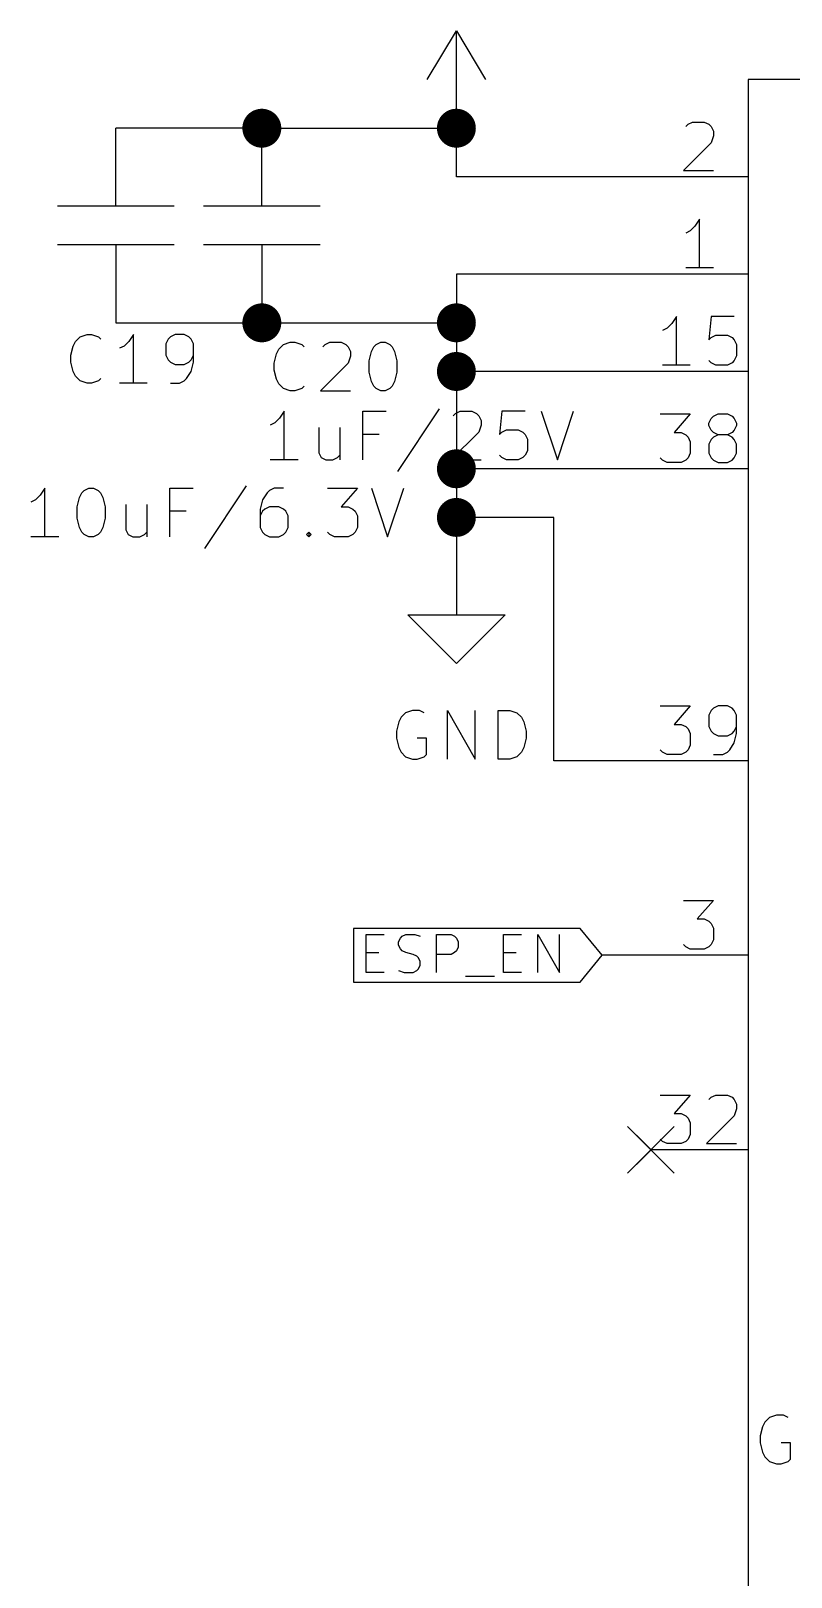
# Model space of a CAD drawing. Extents: x 0.4 to 16.1, y -11.3 to -0.4.
# Drawn here: x 3.513 to 4.294, y -8.739 to -7.15 of the extents above; entities that cross this region are included whole.
import ezdxf

# ---------------------------------------------------------------- set-up
doc = ezdxf.new("R2010")
doc.units = 0
doc.header["$MEASUREMENT"] = 0
for name, color, linetype in [('BLUE2', 5, 'CONTINUOUS'), ('CYAN2', 4, 'CONTINUOUS'), ('GREEN2', 3, 'CONTINUOUS'), ('LYELLOW', 51, 'CONTINUOUS'), ('RED2', 1, 'CONTINUOUS')]:
    doc.layers.add(name, color=color, linetype=linetype)

msp = doc.modelspace()

# ---------------------------------------------------------------- linework, layer by layer
at = {"layer": 'BLUE2', "linetype": 'CONTINUOUS'}
for p, q in [((4.126, -8.276), (4.174, -8.324)), ((4.174, -8.276), (4.126, -8.324))]:
    msp.add_line(p, q, dxfattribs=at)
at = {"layer": 'CYAN2', "linetype": 'CONTINUOUS'}
for p, q in [((3.55841, -7.46907), (3.56317, -7.46431)), ((3.56317, -7.46431), (3.57031, -7.46193)), ((3.57031, -7.46193), (3.57507, -7.46193)), ((3.57507, -7.46193), (3.58222, -7.46431)), ((3.58222, -7.46431), (3.5846, -7.46669)), ((3.61793, -7.46193), (3.61317, -7.46907)), ((3.61793, -7.51193), (3.61793, -7.46193)), ((3.65365, -7.46669), (3.65127, -7.47145)), ((3.65603, -7.46431), (3.65365, -7.46669)), ((3.66079, -7.46193), (3.65603, -7.46431)), ((3.67031, -7.46193), (3.66079, -7.46193)), ((3.67507, -7.46431), (3.67031, -7.46193)), ((3.67746, -7.46669), (3.67507, -7.46431)), ((3.67984, -7.47145), (3.67746, -7.46669)), ((3.55365, -7.48336), (3.55603, -7.47383)), ((3.55365, -7.4905), (3.55365, -7.48336)), ((3.55603, -7.47383), (3.55841, -7.46907)), ((3.60841, -7.47383), (3.60365, -7.47621)), ((3.61317, -7.46907), (3.60841, -7.47383)), ((3.65127, -7.47145), (3.65127, -7.48336)), ((3.65127, -7.48336), (3.65365, -7.48812)), ((3.67746, -7.48812), (3.67984, -7.48336)), ((3.67984, -7.4905), (3.67984, -7.47145)), ((3.76265, -7.49136), (3.76503, -7.48183)), ((3.76503, -7.48183), (3.76741, -7.47707)), ((3.76741, -7.47707), (3.77217, -7.47231)), ((3.77217, -7.47231), (3.77931, -7.46993)), ((3.77931, -7.46993), (3.78407, -7.46993)), ((3.78407, -7.46993), (3.79122, -7.47231)), ((3.79122, -7.47231), (3.7936, -7.47469)), ((3.81265, -7.47469), (3.81503, -7.47231)), ((3.81503, -7.47231), (3.81979, -7.46993)), ((3.81979, -7.46993), (3.83169, -7.46993)), ((3.83169, -7.46993), (3.83646, -7.47231)), ((3.83646, -7.47231), (3.83884, -7.47469)), ((3.83884, -7.47469), (3.84122, -7.47945)), ((3.84122, -7.48421), (3.83884, -7.49136)), ((3.84122, -7.47945), (3.84122, -7.48421)), ((3.86027, -7.48898), (3.86265, -7.47945)), ((3.86265, -7.47945), (3.86503, -7.47469)), ((3.86503, -7.47469), (3.86741, -7.47231)), ((3.86741, -7.47231), (3.87217, -7.46993)), ((3.87217, -7.46993), (3.87693, -7.46993)), ((3.87693, -7.46993), (3.88169, -7.47231)), ((3.88169, -7.47231), (3.88407, -7.47469)), ((3.88407, -7.47469), (3.88646, -7.47945)), ((3.88646, -7.47945), (3.88884, -7.48898)), ((3.55603, -7.50002), (3.55365, -7.4905)), ((3.55841, -7.50478), (3.55603, -7.50002)), ((3.65365, -7.48812), (3.65603, -7.4905)), ((3.65603, -7.4905), (3.66079, -7.49288)), ((3.66079, -7.49288), (3.67031, -7.49288)), ((3.67031, -7.49288), (3.67507, -7.4905)), ((3.67269, -7.50717), (3.67746, -7.50002)), ((3.67507, -7.4905), (3.67746, -7.48812)), ((3.67746, -7.50002), (3.67984, -7.4905)), ((3.76265, -7.4985), (3.76265, -7.49136)), ((3.76503, -7.50802), (3.76265, -7.4985)), ((3.83884, -7.49136), (3.81027, -7.51993)), ((3.86027, -7.50088), (3.86027, -7.48898)), ((3.88884, -7.48898), (3.88884, -7.50088)), ((3.56317, -7.50955), (3.55841, -7.50478)), ((3.57031, -7.51193), (3.56317, -7.50955)), ((3.57507, -7.51193), (3.57031, -7.51193)), ((3.58222, -7.50955), (3.57507, -7.51193)), ((3.5846, -7.50717), (3.58222, -7.50955)), ((3.63222, -7.51193), (3.60365, -7.51193)), ((3.65603, -7.51193), (3.66555, -7.51193)), ((3.66555, -7.51193), (3.67031, -7.50955)), ((3.67031, -7.50955), (3.67269, -7.50717)), ((3.76741, -7.51278), (3.76503, -7.50802)), ((3.77217, -7.51755), (3.76741, -7.51278)), ((3.7936, -7.51517), (3.79122, -7.51755)), ((3.86265, -7.51041), (3.86027, -7.50088)), ((3.86503, -7.51517), (3.86265, -7.51041)), ((3.86741, -7.51755), (3.86503, -7.51517)), ((3.88407, -7.51517), (3.88169, -7.51755)), ((3.88646, -7.51041), (3.88407, -7.51517)), ((3.88884, -7.50088), (3.88646, -7.51041)), ((3.77931, -7.51993), (3.77217, -7.51755)), ((3.78407, -7.51993), (3.77931, -7.51993)), ((3.79122, -7.51755), (3.78407, -7.51993)), ((3.81027, -7.51993), (3.84122, -7.51993)), ((3.87217, -7.51993), (3.86741, -7.51755)), ((3.87693, -7.51993), (3.87217, -7.51993)), ((3.88169, -7.51755), (3.87693, -7.51993)), ((3.77293, -7.54093), (3.76817, -7.54807)), ((3.77293, -7.59093), (3.77293, -7.54093)), ((3.85389, -7.59093), (3.85389, -7.54093)), ((3.85389, -7.54093), (3.87769, -7.54093)), ((3.93246, -7.53855), (3.8896, -7.60283)), ((3.94674, -7.54569), (3.94912, -7.54331)), ((3.94912, -7.54331), (3.95389, -7.54093)), ((3.95389, -7.54093), (3.96579, -7.54093)), ((3.96579, -7.54093), (3.97055, -7.54331)), ((3.97055, -7.54331), (3.97293, -7.54569)), ((3.97293, -7.54569), (3.97531, -7.55045)), ((3.99674, -7.54093), (3.99436, -7.56474)), ((4.02055, -7.54093), (3.99674, -7.54093)), ((4.03722, -7.54093), (4.05389, -7.59093)), ((4.05389, -7.59093), (4.07055, -7.54093)), ((3.76341, -7.55283), (3.75865, -7.55521)), ((3.76817, -7.54807), (3.76341, -7.55283)), ((3.80865, -7.55759), (3.80865, -7.58378)), ((3.83007, -7.55759), (3.83007, -7.59093)), ((3.97293, -7.56236), (3.94436, -7.59093)), ((3.97531, -7.55521), (3.97293, -7.56236)), ((3.97531, -7.55045), (3.97531, -7.55521)), ((3.99436, -7.56474), (3.99674, -7.56236)), ((3.99674, -7.56236), (4.0015, -7.55998)), ((4.0015, -7.55998), (4.01341, -7.55998)), ((4.01341, -7.55998), (4.01817, -7.56236)), ((4.01817, -7.56236), (4.02055, -7.56474)), ((3.87055, -7.56474), (3.85389, -7.56474)), ((4.02055, -7.56474), (4.02293, -7.5695)), ((4.02293, -7.5695), (4.02293, -7.58141)), ((3.78722, -7.59093), (3.75865, -7.59093)), ((3.80865, -7.58378), (3.81103, -7.58855)), ((3.81103, -7.58855), (3.81579, -7.59093)), ((3.81579, -7.59093), (3.82293, -7.59093)), ((3.82293, -7.59093), (3.82769, -7.58855)), ((3.82769, -7.58855), (3.83007, -7.58617)), ((3.94436, -7.59093), (3.97531, -7.59093)), ((3.99674, -7.58855), (3.99436, -7.58617)), ((4.0015, -7.59093), (3.99674, -7.58855)), ((4.01341, -7.59093), (4.0015, -7.59093)), ((4.01817, -7.58855), (4.01341, -7.59093)), ((4.02055, -7.58617), (4.01817, -7.58855)), ((4.02293, -7.58141), (4.02055, -7.58617)), ((3.52217, -7.62707), (3.51741, -7.63183)), ((3.52693, -7.61993), (3.52217, -7.62707)), ((3.52693, -7.66993), (3.52693, -7.61993)), ((3.56265, -7.62945), (3.56503, -7.62469)), ((3.56503, -7.62469), (3.56741, -7.62231)), ((3.56741, -7.62231), (3.57217, -7.61993)), ((3.57217, -7.61993), (3.57693, -7.61993)), ((3.57693, -7.61993), (3.58169, -7.62231)), ((3.58169, -7.62231), (3.58407, -7.62469)), ((3.58407, -7.62469), (3.58646, -7.62945)), ((3.6555, -7.66993), (3.6555, -7.61993)), ((3.6555, -7.61993), (3.67931, -7.61993)), ((3.73407, -7.61755), (3.69122, -7.68183)), ((3.7555, -7.62469), (3.75074, -7.63183)), ((3.75788, -7.62231), (3.7555, -7.62469)), ((3.76265, -7.61993), (3.75788, -7.62231)), ((3.77217, -7.61993), (3.76265, -7.61993)), ((3.81741, -7.61993), (3.84836, -7.61993)), ((3.84836, -7.61993), (3.83169, -7.63898)), ((3.86265, -7.61993), (3.87931, -7.66993)), ((3.87931, -7.66993), (3.89598, -7.61993)), ((3.51741, -7.63183), (3.51265, -7.63421)), ((3.56026, -7.63898), (3.56265, -7.62945)), ((3.56026, -7.65088), (3.56026, -7.63898)), ((3.58646, -7.62945), (3.58883, -7.63898)), ((3.58883, -7.63898), (3.58883, -7.65088)), ((3.61026, -7.63659), (3.61026, -7.66278)), ((3.63169, -7.63659), (3.63169, -7.66993)), ((3.75074, -7.63183), (3.74836, -7.64136)), ((3.74836, -7.64136), (3.74836, -7.66041)), ((3.75312, -7.64136), (3.75074, -7.64374)), ((3.75788, -7.63898), (3.75312, -7.64136)), ((3.76741, -7.63898), (3.75788, -7.63898)), ((3.77217, -7.64136), (3.76741, -7.63898)), ((3.77455, -7.64374), (3.77217, -7.64136)), ((3.83169, -7.63898), (3.83883, -7.63898)), ((3.83883, -7.63898), (3.8436, -7.64136)), ((3.8436, -7.64136), (3.84598, -7.64374)), ((3.56265, -7.66041), (3.56026, -7.65088)), ((3.58883, -7.65088), (3.58646, -7.66041)), ((3.67217, -7.64374), (3.6555, -7.64374)), ((3.75074, -7.64374), (3.74836, -7.6485)), ((3.77693, -7.6485), (3.77455, -7.64374)), ((3.77693, -7.66041), (3.77693, -7.6485)), ((3.84598, -7.64374), (3.84836, -7.6485)), ((3.84836, -7.6485), (3.84836, -7.66041)), ((3.54122, -7.66993), (3.51265, -7.66993)), ((3.56503, -7.66517), (3.56265, -7.66041)), ((3.56741, -7.66755), (3.56503, -7.66517)), ((3.57217, -7.66993), (3.56741, -7.66755)), ((3.57693, -7.66993), (3.57217, -7.66993)), ((3.58169, -7.66755), (3.57693, -7.66993)), ((3.58407, -7.66517), (3.58169, -7.66755)), ((3.58646, -7.66041), (3.58407, -7.66517)), ((3.61026, -7.66278), (3.61265, -7.66755)), ((3.61265, -7.66755), (3.61741, -7.66993)), ((3.61741, -7.66993), (3.62455, -7.66993)), ((3.62455, -7.66993), (3.62931, -7.66755)), ((3.62931, -7.66755), (3.63169, -7.66517)), ((3.74836, -7.66041), (3.75074, -7.66517)), ((3.75074, -7.66517), (3.75312, -7.66755)), ((3.75312, -7.66755), (3.75788, -7.66993)), ((3.75788, -7.66993), (3.76741, -7.66993)), ((3.76741, -7.66993), (3.77217, -7.66755)), ((3.77217, -7.66755), (3.77455, -7.66517)), ((3.77455, -7.66517), (3.77693, -7.66041)), ((3.79598, -7.66755), (3.79836, -7.66517)), ((3.79836, -7.66993), (3.79598, -7.66755)), ((3.79836, -7.66517), (3.80074, -7.66755)), ((3.79836, -7.66517), (3.79836, -7.66993)), ((3.80074, -7.66755), (3.79836, -7.66993)), ((3.81979, -7.66755), (3.81741, -7.66517)), ((3.82455, -7.66993), (3.81979, -7.66755)), ((3.83883, -7.66993), (3.82455, -7.66993)), ((3.8436, -7.66755), (3.83883, -7.66993)), ((3.84598, -7.66517), (3.8436, -7.66755)), ((3.84836, -7.66041), (3.84598, -7.66517)), ((3.905, -7.8483), (3.89785, -7.85069)), ((3.91214, -7.8483), (3.905, -7.8483)), ((3.9169, -7.85069), (3.91214, -7.8483)), ((3.94071, -7.8983), (3.94071, -7.8483)), ((3.94071, -7.8483), (3.96928, -7.8983)), ((3.96928, -7.8983), (3.96928, -7.8483)), ((3.99309, -7.8983), (3.99309, -7.8483)), ((3.99309, -7.8483), (4.005, -7.8483)), ((4.005, -7.8483), (4.01214, -7.85069)), ((3.89071, -7.86021), (3.88833, -7.86973)), ((3.89309, -7.85544), (3.89071, -7.86021)), ((3.89785, -7.85069), (3.89309, -7.85544)), ((4.01214, -7.85069), (4.0169, -7.85544)), ((4.0169, -7.85544), (4.01928, -7.86021)), ((4.01928, -7.86021), (4.02167, -7.86973)), ((3.88833, -7.86973), (3.88833, -7.87687)), ((3.88833, -7.87687), (3.89071, -7.8864)), ((3.91928, -7.87687), (3.90976, -7.87687)), ((3.91928, -7.89354), (3.91928, -7.87687)), ((4.02167, -7.87687), (4.01928, -7.8864)), ((4.02167, -7.86973), (4.02167, -7.87687)), ((3.89071, -7.8864), (3.89309, -7.89116)), ((3.89309, -7.89116), (3.89785, -7.89592)), ((3.89785, -7.89592), (3.905, -7.8983)), ((3.90976, -7.8983), (3.9169, -7.89592)), ((3.9169, -7.89592), (3.91928, -7.89354)), ((4.01214, -7.89592), (4.005, -7.8983)), ((4.0169, -7.89116), (4.01214, -7.89592)), ((4.01928, -7.8864), (4.0169, -7.89116)), ((3.905, -7.8983), (3.90976, -7.8983)), ((4.005, -7.8983), (3.99309, -7.8983)), ((4.26714, -8.57976), (4.26476, -8.58452)), ((4.2719, -8.575), (4.26714, -8.57976)), ((4.27904, -8.57262), (4.2719, -8.575)), ((4.28619, -8.57262), (4.27904, -8.57262)), ((4.29095, -8.575), (4.28619, -8.57262)), ((4.26476, -8.58452), (4.26238, -8.59405)), ((4.26238, -8.59405), (4.26238, -8.60119)), ((4.26238, -8.60119), (4.26476, -8.61071)), ((4.26476, -8.61071), (4.26714, -8.61547)), ((4.29333, -8.60119), (4.28381, -8.60119)), ((4.29333, -8.61785), (4.29333, -8.60119)), ((4.26714, -8.61547), (4.2719, -8.62024)), ((4.2719, -8.62024), (4.27904, -8.62262)), ((4.27904, -8.62262), (4.28381, -8.62262)), ((4.28381, -8.62262), (4.29095, -8.62024)), ((4.29095, -8.62024), (4.29333, -8.61785))]:
    msp.add_line(p, q, dxfattribs=at)
at = {"layer": 'GREEN2', "linetype": 'CONTINUOUS'}
for p, q in [((3.75, -7.25), (3.6, -7.25)), ((3.75, -7.25), (3.95, -7.25)), ((3.95, -7.3), (3.95, -7.25)), ((4.15, -7.3), (3.95, -7.3)), ((4.15, -7.4), (3.95, -7.4)), ((3.95, -7.4), (3.95, -7.45)), ((3.6, -7.45), (3.75, -7.45)), ((3.75, -7.45), (3.95, -7.45)), ((3.95, -7.45), (3.95, -7.5)), ((3.95, -7.5), (3.95, -7.6)), ((4.15, -7.5), (3.95, -7.5)), ((3.95, -7.6), (3.95, -7.65)), ((4.15, -7.6), (3.95, -7.6)), ((3.95, -7.65), (3.95, -7.7)), ((4.05, -7.65), (3.95, -7.65)), ((4.05, -7.9), (4.05, -7.65)), ((4.15, -7.9), (4.05, -7.9)), ((4.15, -8.1), (4.1, -8.1))]:
    msp.add_line(p, q, dxfattribs=at)
at = {"layer": 'GREEN2', "const_width": 0.02}
for points in [[(3.74, -7.25, 1), (3.76, -7.25, 1)], [(3.94, -7.25, 1), (3.96, -7.25, 1)], [(3.74, -7.45, 1), (3.76, -7.45, 1)], [(3.94, -7.45, 1), (3.96, -7.45, 1)], [(3.94, -7.5, 1), (3.96, -7.5, 1)], [(3.94, -7.6, 1), (3.96, -7.6, 1)], [(3.94, -7.65, 1), (3.96, -7.65, 1)]]:
    msp.add_lwpolyline(points, format="xyb", close=True, dxfattribs=at)
at = {"layer": 'LYELLOW', "linetype": 'CONTINUOUS'}
for p, q in [((4.25, -7.2), (4.25, -10.5)), ((7.75, -7.2), (4.25, -7.2))]:
    msp.add_line(p, q, dxfattribs=at)
at = {"layer": 'RED2', "linetype": 'CONTINUOUS'}
for p, q in [((3.92, -7.2), (3.95, -7.15)), ((3.95, -7.25), (3.95, -7.15)), ((3.95, -7.15), (3.98, -7.2)), ((4.25, -7.2), (4.25, -10.5)), ((7.75, -7.2), (4.25, -7.2)), ((4.25, -7.2), (4.25, -10.5)), ((7.75, -7.2), (4.25, -7.2)), ((4.18571, -7.24837), (4.18809, -7.246)), ((4.18809, -7.246), (4.19285, -7.24361)), ((4.19285, -7.24361), (4.20476, -7.24361)), ((4.20476, -7.24361), (4.20952, -7.246)), ((4.20952, -7.246), (4.2119, -7.24837)), ((3.6, -7.33), (3.6, -7.25)), ((3.75, -7.33), (3.75, -7.25)), ((4.2119, -7.24837), (4.21428, -7.25314)), ((4.21428, -7.2579), (4.2119, -7.26504)), ((4.21428, -7.25314), (4.21428, -7.2579)), ((4.2119, -7.26504), (4.18333, -7.29361)), ((4.18333, -7.29361), (4.21428, -7.29361)), ((4.25, -7.3), (4.15, -7.3)), ((3.66, -7.33), (3.54, -7.33)), ((3.81, -7.33), (3.69, -7.33)), ((4.19047, -7.35552), (4.18571, -7.3579)), ((4.19524, -7.35076), (4.19047, -7.35552)), ((4.2, -7.34361), (4.19524, -7.35076)), ((4.2, -7.39361), (4.2, -7.34361)), ((3.66, -7.37), (3.54, -7.37)), ((3.6, -7.37), (3.6, -7.45)), ((3.81, -7.37), (3.69, -7.37)), ((3.75, -7.37), (3.75, -7.45)), ((4.25, -7.4), (4.15, -7.4)), ((4.21428, -7.39361), (4.18571, -7.39361)), ((4.17143, -7.45076), (4.16667, -7.45552)), ((4.17619, -7.44361), (4.17143, -7.45076)), ((4.17619, -7.49361), (4.17619, -7.44361)), ((4.2119, -7.44361), (4.20952, -7.46742)), ((4.23571, -7.44361), (4.2119, -7.44361)), ((4.16667, -7.45552), (4.1619, -7.4579)), ((4.20952, -7.46742), (4.2119, -7.46504)), ((4.2119, -7.46504), (4.21667, -7.46266)), ((4.21667, -7.46266), (4.22857, -7.46266)), ((4.22857, -7.46266), (4.23333, -7.46504)), ((4.23333, -7.46504), (4.23571, -7.46742)), ((4.23571, -7.46742), (4.23809, -7.47219)), ((4.23809, -7.48409), (4.23571, -7.48885)), ((4.23809, -7.47219), (4.23809, -7.48409)), ((4.25, -7.5), (4.15, -7.5)), ((4.19047, -7.49361), (4.1619, -7.49361)), ((4.2119, -7.49123), (4.20952, -7.48885)), ((4.21667, -7.49361), (4.2119, -7.49123)), ((4.22857, -7.49361), (4.21667, -7.49361)), ((4.23333, -7.49123), (4.22857, -7.49361)), ((4.23571, -7.48885), (4.23333, -7.49123)), ((4.15952, -7.54361), (4.19047, -7.54361)), ((4.19047, -7.54361), (4.17381, -7.56266)), ((4.2119, -7.54837), (4.21428, -7.546)), ((4.21428, -7.546), (4.21905, -7.54361)), ((4.21905, -7.54361), (4.22857, -7.54361)), ((4.22857, -7.54361), (4.23333, -7.546)), ((4.23333, -7.546), (4.23571, -7.54837)), ((4.17381, -7.56266), (4.18095, -7.56266)), ((4.18095, -7.56266), (4.18571, -7.56504)), ((4.20952, -7.55314), (4.2119, -7.54837)), ((4.20952, -7.55552), (4.20952, -7.55314)), ((4.2119, -7.56028), (4.20952, -7.55552)), ((4.21428, -7.56266), (4.2119, -7.56028)), ((4.21905, -7.56504), (4.21428, -7.56266)), ((4.23333, -7.56266), (4.22857, -7.56504)), ((4.23571, -7.56028), (4.23333, -7.56266)), ((4.23571, -7.54837), (4.23809, -7.55314)), ((4.23809, -7.55552), (4.23571, -7.56028)), ((4.23809, -7.55314), (4.23809, -7.55552)), ((4.18571, -7.56504), (4.18809, -7.56742)), ((4.18809, -7.56742), (4.19047, -7.57219)), ((4.19047, -7.57219), (4.19047, -7.58409)), ((4.2119, -7.5698), (4.20952, -7.57457)), ((4.20952, -7.57457), (4.20952, -7.58409)), ((4.21428, -7.56742), (4.2119, -7.5698)), ((4.21905, -7.56504), (4.21428, -7.56742)), ((4.22857, -7.56504), (4.21905, -7.56504)), ((4.23333, -7.56742), (4.22857, -7.56504)), ((4.23571, -7.5698), (4.23333, -7.56742)), ((4.23809, -7.57457), (4.23571, -7.5698)), ((4.23809, -7.58409), (4.23809, -7.57457)), ((4.1619, -7.59123), (4.15952, -7.58885)), ((4.16667, -7.59361), (4.1619, -7.59123)), ((4.18095, -7.59361), (4.16667, -7.59361)), ((4.18571, -7.59123), (4.18095, -7.59361)), ((4.18809, -7.58885), (4.18571, -7.59123)), ((4.19047, -7.58409), (4.18809, -7.58885)), ((4.20952, -7.58409), (4.2119, -7.58885)), ((4.2119, -7.58885), (4.21428, -7.59123)), ((4.21428, -7.59123), (4.21905, -7.59361)), ((4.21905, -7.59361), (4.22857, -7.59361)), ((4.22857, -7.59361), (4.23333, -7.59123)), ((4.23333, -7.59123), (4.23571, -7.58885)), ((4.23571, -7.58885), (4.23809, -7.58409)), ((4.25, -7.6), (4.15, -7.6)), ((3.95, -7.7), (3.95, -7.75)), ((3.95, -7.8), (3.9, -7.75)), ((3.9, -7.75), (3.95, -7.75)), ((3.95, -7.75), (4, -7.75)), ((4, -7.75), (3.95, -7.8)), ((4.15952, -7.84361), (4.19047, -7.84361)), ((4.19047, -7.84361), (4.17381, -7.86266)), ((4.2119, -7.84837), (4.20952, -7.85314)), ((4.21428, -7.846), (4.2119, -7.84837)), ((4.21905, -7.84361), (4.21428, -7.846)), ((4.22857, -7.84361), (4.21905, -7.84361)), ((4.23333, -7.846), (4.22857, -7.84361)), ((4.23571, -7.84837), (4.23333, -7.846)), ((4.23809, -7.85314), (4.23571, -7.84837)), ((4.17381, -7.86266), (4.18095, -7.86266)), ((4.18095, -7.86266), (4.18571, -7.86504)), ((4.18571, -7.86504), (4.18809, -7.86742)), ((4.20952, -7.85314), (4.20952, -7.86504)), ((4.20952, -7.86504), (4.2119, -7.8698)), ((4.23571, -7.8698), (4.23809, -7.86504)), ((4.23809, -7.87219), (4.23809, -7.85314)), ((4.18809, -7.86742), (4.19047, -7.87219)), ((4.19047, -7.87219), (4.19047, -7.88409)), ((4.2119, -7.8698), (4.21428, -7.87219)), ((4.21428, -7.87219), (4.21905, -7.87457)), ((4.21905, -7.87457), (4.22857, -7.87457)), ((4.22857, -7.87457), (4.23333, -7.87219)), ((4.23095, -7.88885), (4.23571, -7.88171)), ((4.23333, -7.87219), (4.23571, -7.8698)), ((4.23571, -7.88171), (4.23809, -7.87219)), ((4.1619, -7.89123), (4.15952, -7.88885)), ((4.16667, -7.89361), (4.1619, -7.89123)), ((4.18095, -7.89361), (4.16667, -7.89361)), ((4.18571, -7.89123), (4.18095, -7.89361)), ((4.18809, -7.88885), (4.18571, -7.89123)), ((4.19047, -7.88409), (4.18809, -7.88885)), ((4.21428, -7.89361), (4.22381, -7.89361)), ((4.22381, -7.89361), (4.22857, -7.89123)), ((4.22857, -7.89123), (4.23095, -7.88885)), ((4.25, -7.9), (4.15, -7.9)), ((4.18333, -8.04361), (4.21428, -8.04361)), ((4.21428, -8.04361), (4.19762, -8.06266)), ((4.19762, -8.06266), (4.20476, -8.06266)), ((4.20476, -8.06266), (4.20952, -8.06504)), ((4.20952, -8.06504), (4.2119, -8.06742)), ((4.2119, -8.06742), (4.21428, -8.07219)), ((4.21428, -8.07219), (4.21428, -8.08409)), ((4.07738, -8.0725), (3.8441, -8.0725)), ((3.8441, -8.0725), (3.8441, -8.1)), ((3.8572, -8.11764), (3.8572, -8.07864)), ((3.8572, -8.07864), (3.87577, -8.07864)), ((3.89062, -8.08607), (3.89248, -8.08235)), ((3.89062, -8.08978), (3.89062, -8.08607)), ((3.89248, -8.08235), (3.89434, -8.0805)), ((3.89434, -8.0805), (3.89805, -8.07864)), ((3.89805, -8.07864), (3.90734, -8.07864)), ((3.90734, -8.07864), (3.91291, -8.0805)), ((3.92962, -8.11764), (3.92962, -8.07864)), ((3.92962, -8.07864), (3.94448, -8.07864)), ((3.94448, -8.07864), (3.9482, -8.0805)), ((3.9482, -8.0805), (3.95005, -8.08235)), ((3.95005, -8.08235), (3.95191, -8.08607)), ((3.95191, -8.08607), (3.95191, -8.09164)), ((3.99834, -8.11764), (3.99834, -8.07864)), ((3.99834, -8.07864), (4.01691, -8.07864)), ((4.03362, -8.11764), (4.03362, -8.07864)), ((4.03362, -8.07864), (4.05591, -8.11764)), ((4.05591, -8.11764), (4.05591, -8.07864)), ((4.1, -8.1), (4.07738, -8.0725)), ((4.21428, -8.08409), (4.2119, -8.08885)), ((3.8441, -8.1), (3.8441, -8.1275)), ((3.8572, -8.09721), (3.8702, -8.09721)), ((3.89248, -8.0935), (3.89062, -8.08978)), ((3.89434, -8.09535), (3.89248, -8.0935)), ((3.89805, -8.09721), (3.89434, -8.09535)), ((3.90548, -8.09907), (3.89805, -8.09721)), ((3.9092, -8.10093), (3.90548, -8.09907)), ((3.91105, -8.10278), (3.9092, -8.10093)), ((3.91291, -8.1065), (3.91105, -8.10278)), ((3.94448, -8.09907), (3.92962, -8.09907)), ((3.9482, -8.09721), (3.94448, -8.09907)), ((3.95005, -8.09535), (3.9482, -8.09721)), ((3.95191, -8.09164), (3.95005, -8.09535)), ((3.99834, -8.09721), (4.01134, -8.09721)), ((4.07738, -8.1275), (4.1, -8.1)), ((4.25, -8.1), (4.15, -8.1)), ((4.18571, -8.09123), (4.18333, -8.08885)), ((4.19047, -8.09361), (4.18571, -8.09123)), ((4.20476, -8.09361), (4.19047, -8.09361)), ((4.20952, -8.09123), (4.20476, -8.09361)), ((4.2119, -8.08885), (4.20952, -8.09123)), ((3.87577, -8.11764), (3.8572, -8.11764)), ((3.89062, -8.11578), (3.8962, -8.11764)), ((3.8962, -8.11764), (3.90548, -8.11764)), ((3.90548, -8.11764), (3.9092, -8.11578)), ((3.9092, -8.11578), (3.91105, -8.11393)), ((3.91105, -8.11393), (3.91291, -8.11021)), ((3.91291, -8.11021), (3.91291, -8.1065)), ((4.01691, -8.11764), (3.99834, -8.11764)), ((3.8441, -8.1275), (4.07738, -8.1275)), ((3.95934, -8.12135), (3.98905, -8.12135)), ((4.15952, -8.24361), (4.19047, -8.24361)), ((4.19047, -8.24361), (4.17381, -8.26266)), ((4.20952, -8.24837), (4.2119, -8.246)), ((4.2119, -8.246), (4.21667, -8.24361)), ((4.21667, -8.24361), (4.22857, -8.24361)), ((4.22857, -8.24361), (4.23333, -8.246)), ((4.23333, -8.246), (4.23571, -8.24837)), ((4.17381, -8.26266), (4.18095, -8.26266)), ((4.18095, -8.26266), (4.18571, -8.26504)), ((4.23571, -8.24837), (4.23809, -8.25314)), ((4.23809, -8.2579), (4.23571, -8.26504)), ((4.23809, -8.25314), (4.23809, -8.2579)), ((4.18571, -8.26504), (4.18809, -8.26742)), ((4.18809, -8.26742), (4.19047, -8.27219)), ((4.19047, -8.27219), (4.19047, -8.28409)), ((4.23571, -8.26504), (4.20714, -8.29361)), ((4.135, -8.285), (4.165, -8.315)), ((4.165, -8.285), (4.135, -8.315)), ((4.1619, -8.29123), (4.15952, -8.28885)), ((4.16667, -8.29361), (4.1619, -8.29123)), ((4.18095, -8.29361), (4.16667, -8.29361)), ((4.18571, -8.29123), (4.18095, -8.29361)), ((4.18809, -8.28885), (4.18571, -8.29123)), ((4.19047, -8.28409), (4.18809, -8.28885)), ((4.20714, -8.29361), (4.23809, -8.29361)), ((4.25, -8.3), (4.15, -8.3))]:
    msp.add_line(p, q, dxfattribs=at)

doc.saveas('drawing.dxf')
